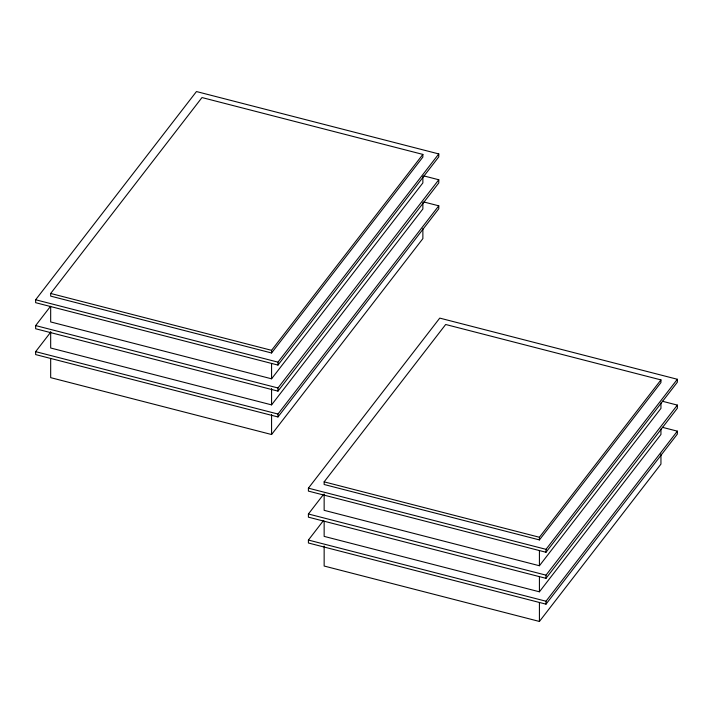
<?xml version="1.0" encoding="UTF-8"?>
<svg xmlns="http://www.w3.org/2000/svg" width="713" height="713" viewBox="0 0 713 713"><rect width="100%" height="100%" fill="white"/><g stroke="black" fill="none" stroke-linecap="round" stroke-linejoin="round"><path stroke-width="1.07" d="M35.65 299.754L196.458 91.549L438.78 153.928L438.78 156.86L277.972 365.074L35.65 302.686L35.65 299.754L277.972 362.142L438.78 153.928M50.676 293.462L201.984 97.556L422.871 154.418L422.871 157.074L271.573 352.98L50.676 296.118L50.676 293.462L271.573 350.324L422.871 154.418M423.7 175.879L438.78 179.756L438.78 182.929L277.972 391.134L35.65 328.755L35.65 325.583L50.578 306.26M423.7 201.939L438.78 205.825L438.78 208.757L277.972 416.962L35.65 354.584L35.65 351.652L50.578 332.32M50.676 306.679L50.676 321.946L271.573 378.808L422.871 182.902L422.871 176.361M277.972 391.134L277.972 387.97L438.78 179.756M50.676 331.652L50.676 348.006L271.573 404.877L422.871 208.971L422.871 202.43M277.972 416.962L277.972 414.039L438.78 205.825M50.676 358.728L50.676 377.649L271.573 434.52L422.871 238.614L422.871 228.597M308.408 488.164L439.752 318.105L677.35 379.271L677.35 382.195L546.006 552.263L308.408 491.097L308.408 488.164L546.006 549.331L677.35 379.271M324.148 481.845L445.678 324.486L660.951 379.904L660.951 382.56L539.42 539.919L324.148 484.501L324.148 481.845L539.42 537.263L660.951 379.904M662.297 401.223L677.35 405.1L677.35 408.264L546.006 578.332L308.408 517.166L308.408 513.993L323.381 494.608M662.297 427.292L677.35 431.16L677.35 434.092L546.006 604.161L308.408 542.994L308.408 540.062L323.381 520.677M324.148 493.966L324.148 510.33L539.42 565.748L660.951 408.389L660.951 402.943M546.006 578.332L546.006 575.159L677.35 405.1M324.148 521.132L324.148 536.39L539.42 591.808L660.951 434.458L660.951 429.003M546.006 604.161L546.006 601.228L677.35 431.16M324.148 545.998L324.148 566.033L539.42 621.451L660.951 464.101L660.951 454.083M35.65 325.583L277.972 387.97M35.65 351.652L277.972 414.039M308.408 513.993L546.006 575.159M308.408 540.062L546.006 601.228M546.006 549.331L546.006 552.263M539.42 537.263L539.42 539.919M539.42 550.481L539.42 565.748M539.42 576.55L539.42 591.808M539.42 602.53L539.42 621.451M277.972 362.142L277.972 365.074M271.573 350.324L271.573 352.98M271.573 363.541L271.573 378.808M271.573 388.523L271.573 404.877M271.573 414.485L271.573 434.52"/></g></svg>
